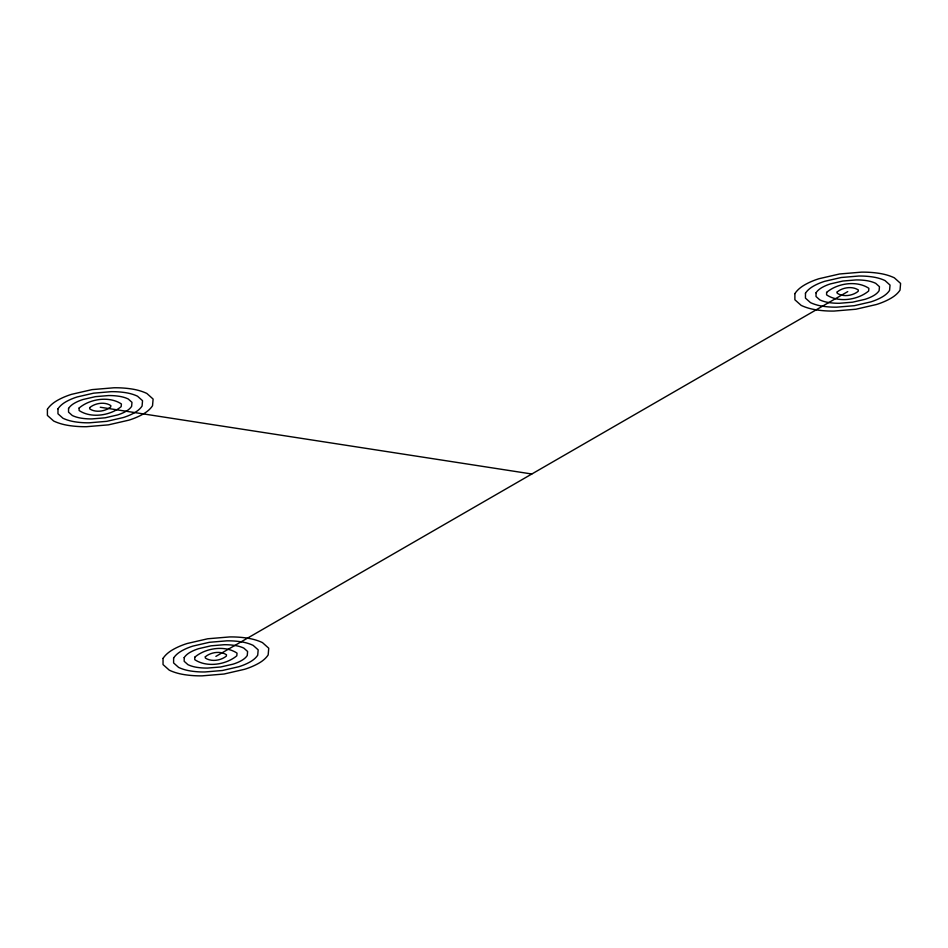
<?xml version="1.0" encoding="UTF-8"?>
<svg xmlns="http://www.w3.org/2000/svg" width="948" height="948" viewBox="0 0 948 948"><rect width="100%" height="100%" fill="white"/><g stroke="black" fill="none" stroke-linecap="round" stroke-linejoin="round"><path stroke-width="1.42" d="M215.895 656.395L847.749 291.605M100.251 407.237L531.816 474M47.412 409.24L47.4 415.414L53.681 421.042A39.923 23.048 0 0 0 68.659 425.474A62.532 36.107 0 0 0 86.541 426.695L108.428 424.858L128.987 420.13A62.532 36.107 0 0 0 143.409 413.909A39.923 23.048 0 0 0 152.533 405.744L153.114 399.061L146.822 393.432A39.923 23.048 0 0 0 131.843 389A62.532 36.107 0 0 0 113.973 387.779L92.075 389.616L71.527 394.344A62.532 36.107 0 0 0 57.093 400.566A42.399 24.47 0 0 0 47.412 409.24M57.982 408.837L57.97 413.778L62.995 418.281A31.936 18.439 0 0 0 74.987 421.824A50.019 28.878 0 0 0 89.278 422.808L106.792 421.327L123.24 417.547A50.019 28.878 0 0 0 134.782 412.581A31.936 18.439 0 0 0 142.082 406.04L142.544 400.696L137.507 396.193A31.936 18.439 0 0 0 125.527 392.65A50.019 28.878 0 0 0 111.224 391.678L93.71 393.147L77.274 396.928A50.019 28.878 0 0 0 65.732 401.893A33.915 19.576 0 0 0 57.982 408.837M68.552 408.434L68.54 412.143L72.309 415.52A23.961 13.829 0 0 0 81.303 418.186A37.517 21.662 0 0 0 92.027 418.909L105.157 417.807L117.493 414.975A37.517 21.662 0 0 0 126.155 411.242A23.961 13.829 0 0 0 131.63 406.348L131.973 402.331L128.193 398.954A23.961 13.829 0 0 0 119.211 396.3A37.517 21.662 0 0 0 108.487 395.565L95.345 396.667L83.021 399.499A37.517 21.662 0 0 0 74.359 403.232A25.442 14.682 0 0 0 68.552 408.434M79.111 408.031L79.111 410.508C91.091 418.566 110.288 415.698 121.166 406.645L121.403 403.966C109.34 395.885 89.977 398.764 79.111 408.031M89.681 407.64L89.681 408.872C95.665 412.901 105.275 411.468 110.715 406.941L110.821 405.602C104.801 401.561 95.12 403.007 89.681 407.64M163.044 658.398L163.032 664.572L169.325 670.2A39.923 23.048 0 0 0 184.303 674.632A62.532 36.107 0 0 0 202.173 675.853L224.072 674.016L244.62 669.288A62.532 36.107 0 0 0 259.053 663.079A39.923 23.048 0 0 0 268.177 654.902L268.746 648.219L262.466 642.602A39.923 23.048 0 0 0 247.487 638.158A62.532 36.107 0 0 0 229.606 636.938L207.719 638.774L187.159 643.502A62.532 36.107 0 0 0 172.737 649.724A42.399 24.47 0 0 0 163.044 658.398M173.614 657.995L173.603 662.936L178.639 667.439A31.936 18.439 0 0 0 190.619 670.994A50.019 28.878 0 0 0 204.922 671.966L222.436 670.497L238.872 666.705A50.019 28.878 0 0 0 250.414 661.74A31.936 18.439 0 0 0 257.714 655.21L258.176 649.854L253.152 645.363A31.936 18.439 0 0 0 241.171 641.808A50.019 28.878 0 0 0 226.868 640.836L209.354 642.306L192.906 646.086A50.019 28.878 0 0 0 181.364 651.063A33.915 19.576 0 0 0 173.614 657.995M184.185 657.592L184.185 661.301L187.953 664.678A23.961 13.829 0 0 0 196.935 667.345A37.517 21.662 0 0 0 207.659 668.067L220.801 666.965L233.125 664.133A37.517 21.662 0 0 0 241.787 660.4A23.961 13.829 0 0 0 247.262 655.506L247.606 651.489L243.837 648.112A23.961 13.829 0 0 0 234.843 645.458A37.517 21.662 0 0 0 224.119 644.723L210.989 645.825L198.653 648.669A37.517 21.662 0 0 0 190.003 652.39A25.442 14.682 0 0 0 184.185 657.592M194.755 657.201L194.755 659.666C206.723 667.724 225.92 664.856 236.81 655.803L237.036 653.125C224.972 645.043 205.609 647.934 194.755 657.201M205.325 656.798L205.325 658.03C211.309 662.06 220.908 660.626 226.347 656.099L226.465 654.76C220.434 650.719 210.752 652.165 205.325 656.798M794.898 293.596L794.886 299.781L801.179 305.398A39.923 23.048 0 0 0 816.157 309.842A62.532 36.107 0 0 0 834.027 311.062L855.925 309.226L876.473 304.498A62.532 36.107 0 0 0 890.907 298.276A39.923 23.048 0 0 0 900.031 290.112L900.6 283.428L894.32 277.8A39.923 23.048 0 0 0 879.341 273.368A62.532 36.107 0 0 0 861.459 272.147L839.572 273.984L819.013 278.712A62.532 36.107 0 0 0 804.591 284.921A42.399 24.47 0 0 0 794.898 293.596M805.468 293.205L805.456 298.146L810.493 302.637A31.936 18.439 0 0 0 822.473 306.192A50.019 28.878 0 0 0 836.776 307.164L854.29 305.694L870.726 301.914A50.019 28.878 0 0 0 882.268 296.937A31.936 18.439 0 0 0 889.568 290.408L890.03 285.064L885.005 280.561A31.936 18.439 0 0 0 873.013 277.006A50.019 28.878 0 0 0 858.722 276.034L841.208 277.503L824.76 281.295A50.019 28.878 0 0 0 813.218 286.26A33.915 19.576 0 0 0 805.468 293.205M816.038 292.802L816.027 296.511L819.807 299.888A23.961 13.829 0 0 0 828.789 302.542A37.517 21.662 0 0 0 839.513 303.277L852.655 302.175L864.979 299.331A37.517 21.662 0 0 0 873.641 295.61A23.961 13.829 0 0 0 879.116 290.704L879.46 286.699L875.691 283.322A23.961 13.829 0 0 0 866.697 280.655A37.517 21.662 0 0 0 855.973 279.933L842.843 281.035L830.507 283.867A37.517 21.662 0 0 0 821.845 287.599A25.442 14.682 0 0 0 816.038 292.802M826.609 292.399L826.597 294.875C838.577 302.922 857.774 300.066 868.652 291L868.889 288.334C856.826 280.252 837.463 283.132 826.609 292.399M837.179 291.996L837.179 293.24C843.163 297.269 852.762 295.835 858.201 291.309L858.319 289.969C852.288 285.929 842.606 287.363 837.179 291.996"/></g></svg>
